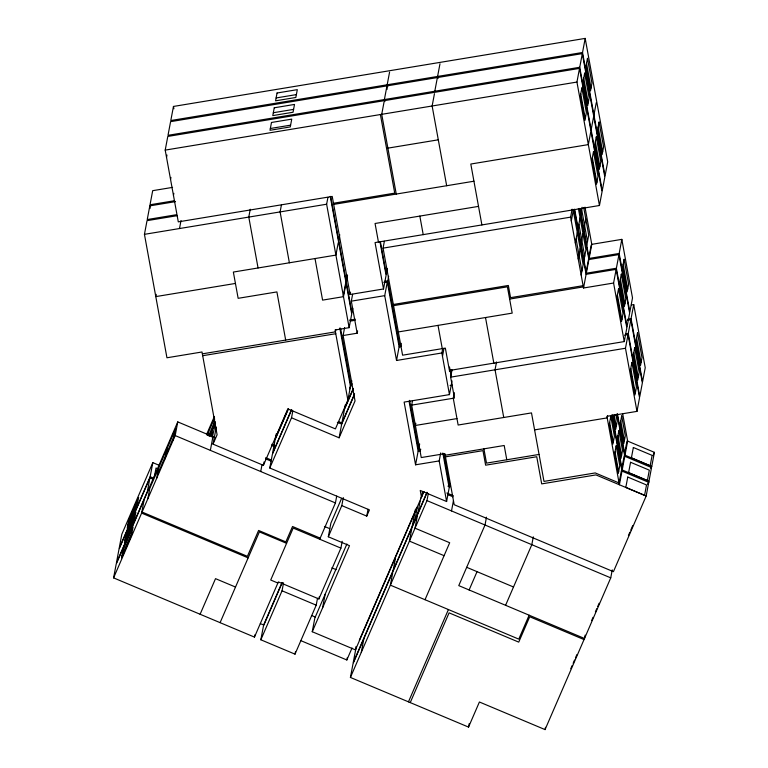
<?xml version="1.0" encoding="UTF-8"?>
<svg xmlns="http://www.w3.org/2000/svg" width="768" height="768" viewBox="0 0 768 768"><rect width="100%" height="100%" fill="white"/><g stroke="black" fill="none" stroke-linecap="round" stroke-linejoin="round"><path stroke-width="1.15" d="M339.802 328.003L350.458 386.438L347.875 400.109L335.414 428.899L287.837 408.902L263.414 465.331L213.043 444.154L217.104 434.765L202.013 351.984L166.944 357.773L144.442 234.336L147.024 220.656L177.418 215.635M175.536 201.619L149.818 205.872L147.235 219.552L176.458 214.714M165.206 150.106L167.798 136.435L579.523 68.39L602.035 191.827L599.453 205.507L375.053 242.592L383.51 288.97L350.112 294.49L332.227 196.426L178.291 221.866L165.206 150.106L576.941 82.061L579.523 68.39M173.462 106.445L170.794 120.538L582.528 52.493L585.187 38.4L173.462 106.445L173.894 108.797M166.531 157.344L166.963 155.03M170.554 179.395L170.928 177.398M173.462 195.341L173.837 193.334M156.221 294.365L155.798 296.602L235.44 283.44M342.202 541.286L340.906 548.122L318.902 598.954L278.352 581.914L254.458 637.104L113.587 577.882L116.17 564.202L177.763 421.901L215.126 437.606M179.51 228.538L181.018 220.56M143.952 500.774L141.629 513.101L248.141 557.875M149.942 477.84L147.36 491.51L116.381 563.098L118.963 549.418L149.942 477.84L153.245 479.222M152.813 462.634L121.834 534.221L119.165 548.314L150.154 476.736L152.813 462.634L159.408 465.408M147.84 498.739L149.798 488.371L175.526 428.938L173.155 440.16M154.301 477.178L156.029 468.01L158.141 468.893M156.71 478.253L158.669 467.885M165.13 458.784L167.098 448.416M113.587 577.882L175.181 435.571L177.763 421.901M250.262 209.251L248.784 217.085L258.058 267.965M207.658 435.197L208.042 433.2M211.392 436.387L212.266 431.75L210.394 436.08M213.101 427.363L214.627 419.29M210.355 450.365L212.938 436.685M215.52 423.043L212.208 437.76M213.043 444.154L215.626 430.483M215.798 429.36L216.23 427.085M281.376 205.19L280.109 211.91L289.382 262.79M260.726 471.533L262.013 464.698M263.414 465.331L264.058 461.914M343.306 497.635L341.798 505.613L366.749 516.106L369.437 509.904L269.789 468.01L272.371 454.339L291.744 409.574M276.23 433.891L275.366 438.442L288.144 408.97M347.875 400.109L335.088 329.99L349.133 327.667L326.63 204.221L327.926 197.386M269.789 468.01L291.523 417.792L292.819 410.957M254.458 637.104L254.89 634.829M317.51 598.32L316.214 605.165L295.008 654.154L260.842 639.782L263.424 626.112L282.269 582.566M338.237 242.784L335.904 255.101L233.357 272.054L238.147 298.32L276.902 291.917L285.677 340.07M338.698 240.317L339.754 234.72M260.842 639.782L282.048 590.794L283.555 582.816M335.846 329.606L335.424 331.853L202.358 353.846M343.296 295.622L345.878 281.942M346.09 280.838L347.165 275.136M345.811 284.352L343.488 296.669L322.589 300.125L315.014 258.557M346.282 281.885L347.549 275.165M389.578 72.106L387.245 84.422L387.677 86.774M384.048 102.01L381.725 114.326L396.259 194.064M350.112 294.49L350.534 292.214M291.523 417.792L339.101 437.798L355.046 400.954L343.114 335.53L344.621 327.552M343.114 335.53L357.168 333.206L351.322 301.162L352.618 294.326M349.133 327.667L351.725 313.987L330.278 196.406M352.79 308.323L351.926 312.883L330.701 196.464M295.008 654.154L295.44 651.869M357.168 333.206L357.6 330.931M339.101 437.798L341.683 424.118L354.346 394.867M338.573 421.613L341.894 423.005L344.477 409.334L353.405 388.752M344.899 407.088L345.331 404.803M350.026 387.523L351.821 380.803M423.936 491.578L355.43 649.882L312.25 631.728L349.498 545.683L328.31 536.774L330.893 523.094L341.597 498.384M616.166 269.357L613.584 283.027L583.526 288L586.109 274.32L616.166 269.357L626.842 327.907L624.259 341.578L449.424 370.474L445.354 348.125L402.586 355.19L383.069 248.131L384.355 241.296M319.718 539.213L335.424 502.934L336.71 496.099M312.25 631.728L314.832 618.058L346.896 544.003M318.902 598.954L319.334 596.678M322.589 607.843L325.181 594.173M383.51 288.97L386.093 275.299L379.958 241.67M387.379 268.493L386.304 274.186L380.381 241.728M442.723 348.422L441.869 352.973L396.538 360.47L384.72 295.642L387.302 281.962L383.846 282.538M399.802 346.675L387.792 280.81L388.656 276.25M434.861 90.874L437.194 78.557M439.987 63.773L437.654 76.09L438.086 78.442M434.458 93.677L432.134 105.994L446.669 185.731M366.749 516.106L368.045 509.27M396.538 360.47L399.12 346.79L387.302 281.962M400.656 346.742L401.309 343.325M301.075 640.742L346.838 659.981L347.27 657.706M355.43 649.882L356.083 646.464M612.25 569.885L610.742 577.862L545.059 729.6L479.405 702L468.538 727.094L350.419 677.443L353.011 663.773L427.171 492.432M355.805 648.989L353.213 662.659L426.96 492.298M361.286 652.349L363.869 638.669M611.875 415.642L621.984 471.101L648.749 482.352L646.166 496.022L613.43 571.661L454.195 504.72L444.883 453.648L421.248 457.555L411.686 405.12L412.55 400.57M415.814 423.226L415.392 425.462L456.97 418.589M392.698 572.832L390.374 585.149L518.784 639.13L529.142 615.206M393.168 570.365L395.501 558.048M440.698 452.938L439.19 460.915L415.565 464.813L418.147 451.142L409.046 401.203M420.835 449.28L418.579 449.645L419.654 443.952M442.483 356.362L443.99 348.384M411.763 528.787L409.44 541.114L444.086 555.677M412.234 526.33L414.557 514.003M415.027 511.546L415.45 509.299M414.816 520.358L417.398 506.688M417.36 515.866L415.037 528.182L449.683 542.746L425.021 599.712M417.83 513.398L420.154 501.082M422.563 491.587L421.488 497.29L420.24 490.445L446.602 501.523L449.184 487.853L442.838 453.043M350.419 677.443L426.97 500.611L428.256 493.776M411.686 405.12L454.454 398.054L450.643 377.146L451.93 370.301M415.565 464.813L404.131 402.096L449.453 394.608L452.035 380.928M454.32 392.65L453.264 398.256L458.141 425.03L531.494 412.906L543.984 481.402L595.229 472.934L619.066 482.957L621.398 470.63M447.926 486.125L449.779 486.902L450.422 483.485M451.507 510.931L453.446 500.669M496.522 361.968L495.043 369.802L503.741 417.494M486.49 517.171L485.011 525.005L458.774 585.619L584.506 638.477L585.139 635.117M579.734 67.277L582.317 53.606L170.592 121.651L168 135.322L579.734 67.277L602.246 190.723L604.829 177.043L582.317 53.606M468.538 727.094L469.181 723.677M583.526 288L570.605 217.142L572.112 209.165M571.296 220.944L573.264 210.518L583.133 264.634L581.165 275.059M590.669 132.288L588.346 144.605L470.803 164.035L481.901 224.938M591.139 129.821L593.462 117.504M593.933 115.037L596.256 102.72M575.318 242.995L577.286 232.579M578.112 228.211L580.08 217.795M580.906 213.427L582.067 207.293M578.227 258.941L580.195 248.515M581.021 244.157L582.989 233.731M583.814 229.373L585.782 218.947M583.958 260.275L585.926 249.85L578.39 208.502M586.752 245.491L588.72 235.066L583.709 207.562M533.299 536.851L531.821 544.685L505.584 605.299M586.118 272.112L588.442 259.795M588.912 257.328L591.235 245.011M588.902 259.536L618.96 254.573L616.378 268.243L586.32 273.216L588.902 259.536L579.581 208.426M591.773 244.339L621.83 239.366L619.171 253.459L589.114 258.432L591.773 244.339L584.995 207.168M545.059 729.6L545.491 727.325M607.632 415.642L607.2 417.888L534.586 429.888M621.984 471.101L619.402 484.771L606.922 416.342L636.979 411.379L625.469 348.25L628.061 334.57L624.509 335.155M630.854 319.786L642.355 382.915L639.773 396.595L628.262 333.466L630.854 319.786L627.302 320.371M633.725 304.589L645.235 367.718L642.566 381.811L631.056 318.682L633.725 304.589L631.363 304.973M621.859 468.173L624.192 455.846M624.653 453.389L626.986 441.062M648.01 483.427L648.96 481.238L622.195 469.978L624.778 456.307L617.03 413.837M650.803 468.643L651.754 466.454L624.989 455.194L627.648 441.101L622.704 413.971M636.979 411.379L639.562 397.699L628.061 334.57M648.96 481.238L651.542 467.558L624.778 456.307M651.754 466.454L654.413 452.352L627.648 441.101M127.747 525.427L137.712 502.406M124.954 540.211L134.918 517.19M121.958 556.08L131.923 533.059M157.363 474.797L174.221 435.85M206.832 433.901L214.368 416.496M207.13 435.302L214.598 418.051M208.598 435.821L213.754 423.917M209.347 436.032L215.472 421.882M209.606 436.051L215.261 422.995M288.413 408.989L275.155 439.555L272.573 453.226L291.504 409.565M200.112 614.256L215.52 578.65L235.517 587.05M220.099 622.656L259.382 531.898L286.589 543.331M349.622 389.136L351.965 383.722M344.688 408.221L353.136 388.723M341.894 423.005L354.576 393.763M282.01 582.547L263.635 624.998L260.333 623.616M328.31 536.774L341.798 505.613M346.838 659.981L352.042 647.981M359.328 640.214L416.659 507.763M420.874 498.019L423.677 491.549M408.461 701.846L448.416 609.552M410.246 702.595L449.088 612.854L518.736 642.125L529.718 616.752L584.026 639.581M469.114 589.968L477.034 571.661M652.992 455.645L654.413 452.352M647.798 484.541L648.749 482.352M570.778 668.726L572.189 665.472M573.13 663.302L574.531 660.048M575.472 657.878L576.883 654.614M591.61 620.592L593.021 617.338M595.373 611.914L596.784 608.65M597.725 606.48L599.126 603.226M628.435 535.526L629.856 532.234M630.806 530.045L632.707 525.658M276.115 97.949L296.381 94.598M273.322 112.733L293.587 109.382M270.346 128.496L290.602 125.155M387.888 148.138L438.298 139.814M172.56 187.382L152.688 190.675L150.029 204.768L174.576 200.707M144.442 234.336L326.63 204.221M333.475 203.251L394.733 193.123L380.4 114.547M333.686 204.403L473.933 181.219M478.522 206.381L375.062 223.488L378.442 242.035M383.069 248.131L570.605 217.142M384.307 281.386L387.792 280.81M351.322 301.162L384.72 295.642M393.341 304.474L508.349 285.466L510.566 297.648L583.094 285.667M393.552 305.645L507.398 286.829L512.198 313.123L398.342 331.939M349.44 320.16L355.286 319.19M350.381 321.082L355.066 320.304M509.635 299.078L583.67 286.838M202.694 355.709L335.77 333.715M399.12 346.79L401.453 346.406M627.514 319.267L631.056 318.682M625.901 333.85L628.262 333.466M449.645 370.205L451.949 369.83M449.434 371.318L451.738 370.934M450.643 377.146L625.469 348.25M450.106 385.526L452.41 385.142M418.147 451.142L420.509 450.749M445.181 455.242L504.192 445.498L506.794 459.773M445.469 456.845L482.976 450.643L485.626 465.187L536.746 456.739L541.699 483.888L595.949 474.912L646.166 496.022M539.069 454.435L486.509 463.123L483.907 448.848M337.363 422.304L341.683 424.118M446.832 493.008L453.235 495.696M447.696 494.563L453.024 496.8M426.97 500.611L610.742 577.862M271.795 444.278L275.088 445.661M271.584 445.392L274.877 446.774M265.709 457.68L271.2 459.984M265.507 458.784L270.998 461.088M175.181 435.571L335.424 502.934M466.694 567.312L513.504 586.992M324.422 526.426L329.712 528.653M320.189 538.128L292.522 526.493L285.85 541.901L258.605 530.448L247.402 556.33L142.08 512.054M340.906 548.122L293.194 528.067L270.71 580.013L277.872 583.027M150.154 476.736L153.446 478.118M331.862 567.859L336.154 569.664M282.048 590.794L316.214 605.165M311.933 615.638L315.206 617.011M585.187 38.4L607.699 161.846L605.04 175.939L582.528 52.493M621.83 239.366L632.506 297.917L629.846 312.01L619.171 253.459M586.522 63.312L591.034 88.042M598.147 127.037L602.65 151.757M623.165 264.278L627.677 289.008M636.566 337.805L641.078 362.534M618.96 254.573L629.635 313.123L627.053 326.794L616.378 268.243M583.738 78.096L588.24 102.816M595.354 141.821L599.856 166.541M620.371 279.062L624.883 303.792M633.773 352.589L638.285 377.318M580.733 93.965L585.245 118.685M592.349 157.68L596.861 182.41M617.376 294.931L621.888 319.661M630.778 368.458L635.29 393.178M576.941 82.061L599.453 205.507M613.584 283.027L624.259 341.578M620.746 420.874L624.365 440.698M581.664 209.424L587.51 241.488M580.003 208.483L589.114 258.432M617.453 413.904L624.989 455.194M615.926 414.461L617.203 421.459L615.725 429.274L613.181 415.277M614.141 414.739L616.272 426.403M617.962 435.658L621.571 455.482M578.87 224.208L584.717 256.272M574.666 209.328L586.32 273.216M612.086 414.538L622.195 469.978M574.243 209.27L586.109 274.32M609.658 422.438L613.277 442.262M615.024 451.853L618.634 471.677M576.077 238.992L581.923 271.056M485.51 317.53L493.891 363.475M449.501 367.027L451.19 376.301M419.837 216.086L423.216 234.634M438.019 325.382L442.262 348.634M441.869 352.973L449.453 394.608M387.206 89.242L386.784 86.89L384.451 99.206L384.883 101.558M443.77 453.965L449.779 486.902M439.19 460.915L446.602 501.523M409.594 400.368L418.579 449.645M340.541 328.214L350.957 385.363M149.818 205.872L150.25 208.224M123.091 550.051L121.613 557.866L131.578 534.845L133.056 527.03L123.091 550.051M125.885 535.267L124.406 543.082L134.371 520.061L135.85 512.246L125.885 535.267M128.678 520.483L127.2 528.298L137.165 505.277L138.643 497.462L128.678 520.483M271.478 122.477L270.01 130.282L290.266 126.931L291.744 119.126L271.478 122.477M274.253 107.789L272.774 115.603L293.04 112.253L294.518 104.438L274.253 107.789M277.046 93.005L275.568 100.819L295.834 97.469L297.312 89.654L277.046 93.005M581.875 87.936L580.397 95.75L584.909 120.47L586.378 112.666L581.875 87.936M584.669 73.152L583.19 80.966L587.702 105.686L589.171 97.882L584.669 73.152M587.462 58.368L585.984 66.182L590.496 90.902L591.965 83.098L587.462 58.368M593.491 151.661L592.013 159.466L596.525 184.195L598.003 176.381L593.491 151.661M596.285 136.877L594.806 144.682L599.318 169.411L600.797 161.597L596.285 136.877M599.078 122.093L597.6 129.898L602.112 154.627L603.59 146.813L599.078 122.093M618.518 288.902L617.04 296.717L621.542 321.437L623.021 313.632L618.518 288.902M621.312 274.118L619.834 281.933L624.336 306.653L625.814 298.848L621.312 274.118M624.096 259.334L622.627 267.149L627.13 291.869L628.608 284.064L624.096 259.334M610.8 416.41L609.322 424.224L612.931 444.048L614.41 436.234L610.8 416.41M618.893 430.714L617.414 438.528L621.034 458.352L622.502 450.538L618.893 430.714M621.686 415.93L620.208 423.744L623.827 443.568L625.296 435.754L621.686 415.93M616.157 445.824L614.678 453.629L618.298 473.462L619.776 465.648L616.157 445.824M631.92 362.429L630.442 370.243L634.954 394.963L636.422 387.158L631.92 362.429M634.714 347.645L633.235 355.459L637.747 380.189L639.216 372.374L634.714 347.645M637.507 332.87L636.029 340.675L640.541 365.405L642.01 357.59L637.507 332.87M627.763 477.062L625.805 487.411L644.573 495.302L646.522 484.954L627.763 477.062M630.557 462.278L628.608 472.627L647.366 480.509L649.325 470.16L630.557 462.278M633.35 447.494L631.402 457.843L650.16 465.725L652.118 455.376L633.35 447.494"/></g></svg>
